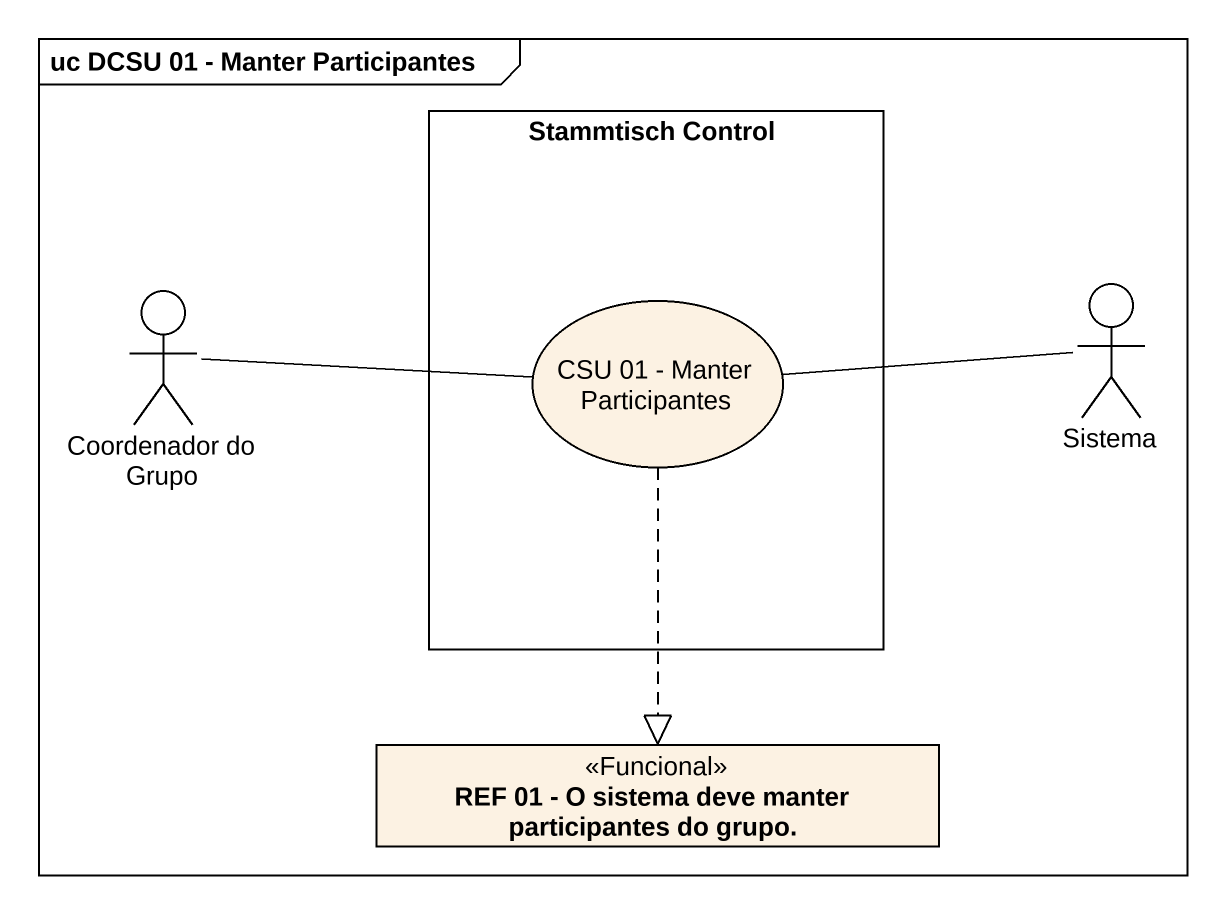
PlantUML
@startuml
mainframe uc DCSU 01 - Manter Participantes
allowmixing
hide circle
hide empty members
rectangle "Stammtisch Control" as Stammtisch_Control {
  usecase "CSU 01 - Manter Participantes" as CSU_01_Manter_Participantes
}
actor "Coordenador do Grupo" as Coordenador_do_Grupo
actor Sistema
class "REF 01 - O sistema deve manter participantes do grupo." as REF_01_O_sistema_deve <<Funcional>>
Coordenador_do_Grupo -right- CSU_01_Manter_Participantes
CSU_01_Manter_Participantes -right- Sistema
CSU_01_Manter_Participantes ..|> REF_01_O_sistema_deve
@enduml
